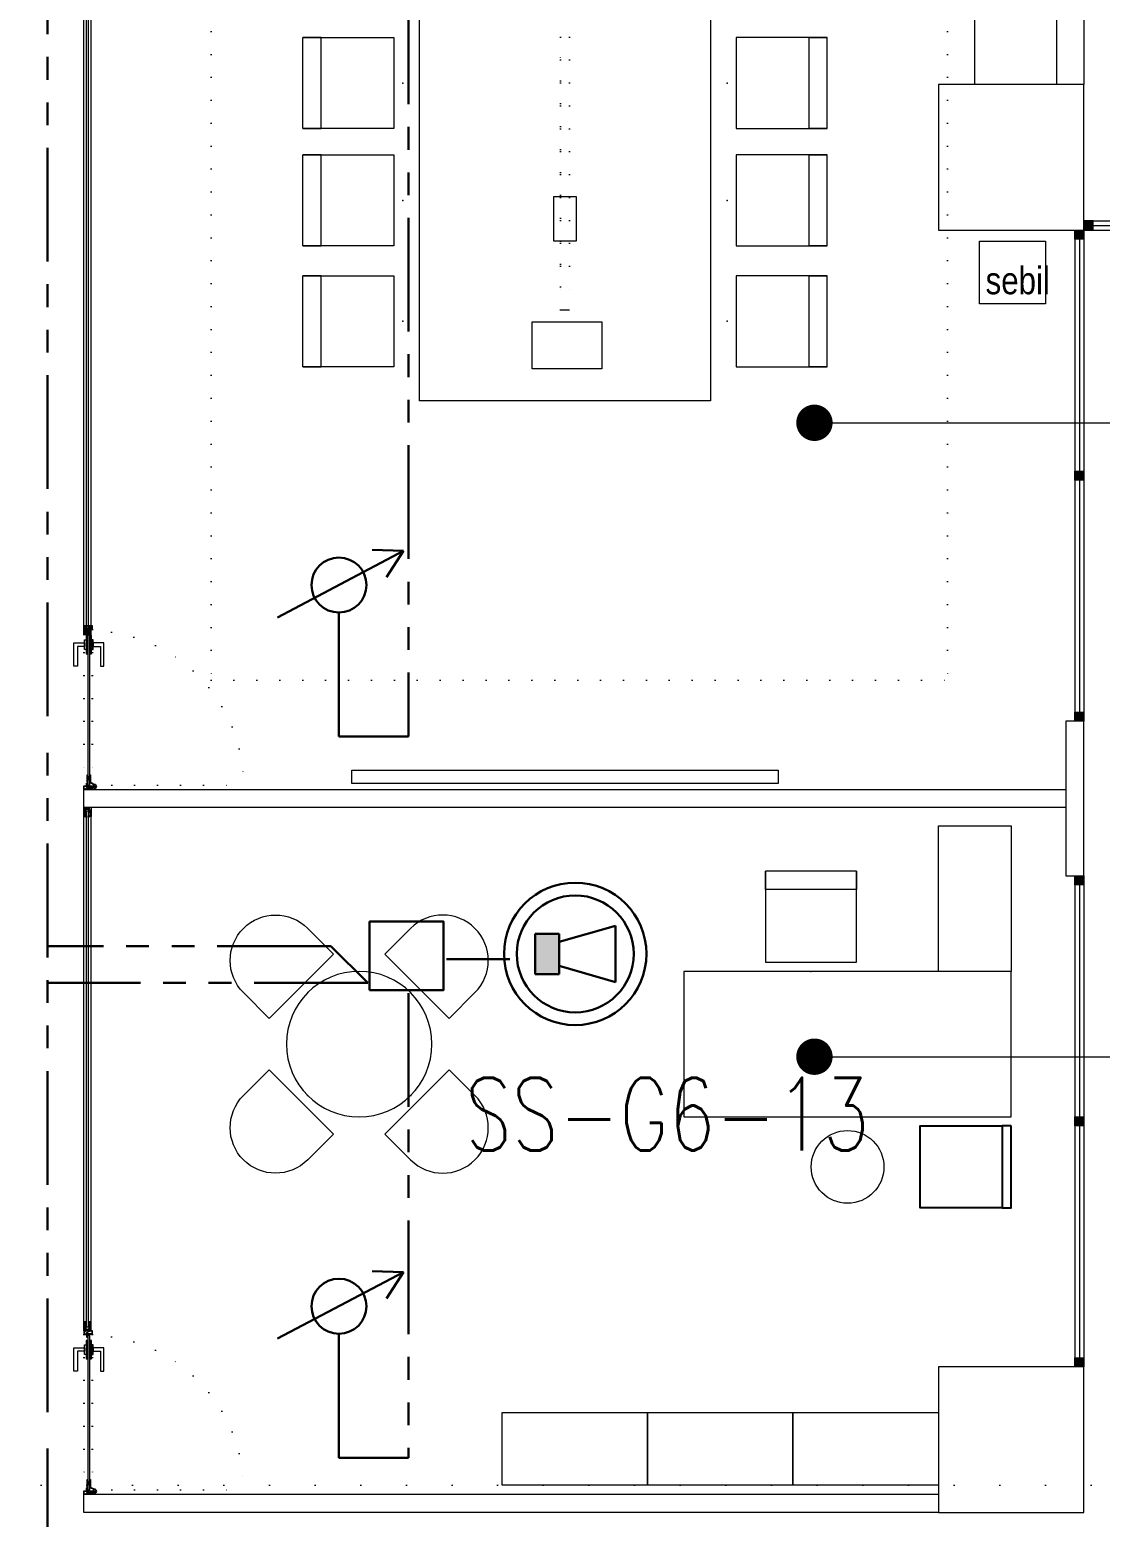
# Model space of a CAD drawing. Header units: metres. Extents: x -13545 to 152404, y -11890 to 28436.
# Drawn here: x 85202 to 85791, y 5682 to 6500 of the extents above; entities that cross this region are included whole.
import ezdxf

# ---------------------------------------------------------------- set-up
doc = ezdxf.new("R2010")
doc.units = ezdxf.units.M
doc.header["$LTSCALE"] = 100
doc.header["$MEASUREMENT"] = 0
for name, pattern in [('DASHDOT', [1, 0.5, -0.25, 0, -0.25]), ('DOT2', [0.125, 0, -0.125]), ('PHANTOM2', [1.25, 0.625, -0.125, 0.125, -0.125, 0.125, -0.125])]:
    doc.linetypes.add(name, pattern=pattern)
doc.layers.get('0').update_dxf_attribs({"color": 9, "lineweight": 9})
for name, color, linetype, lineweight in [('0 @ 1', 9, 'Continuous', 9), ('00', 9, 'Continuous', 9), ('01', 9, 'Continuous', 9), ('05', 9, 'Continuous', 9), ('06C', 9, 'Continuous', 9), ('06D', 9, 'Continuous', 9), ('07K', 8, 'Continuous', 9), ('10', 9, 'Continuous', 9), ('11', 9, 'Continuous', 9), ('15', 9, 'Continuous', 9), ('20', 9, 'DOT2', 9), ('21_mahal200', 9, 'Continuous', 9), ('E-3W ACİL ANONS İÇİN HOPARLÖR (GÖMME) (YANGINA DAYANIKLI)', 7, 'Continuous', 30), ('E-KABLO', 7, 'Continuous', 30), ('E-SES AYAR ANAHTARI', 7, 'Continuous', 30), ('E-YAZI', 7, 'Continuous', 30)]:
    doc.layers.add(name, color=color, linetype=linetype, lineweight=lineweight)
doc.styles.add('ILGAZ', font='txttw.shx')
doc.styles.add('MuuM_TEXT-STANDART', font='ARIALN.TTF')
doc.dimstyles.new('MuuM_DIM200', dxfattribs={"dimscale": 20, "dimtxt": 2, "dimasz": 1, "dimexe": 1, "dimexo": 1, "dimgap": 1, "dimtad": 1, "dimdec": 1, "dimrnd": 0.5, "dimdsep": 46, "dimtxsty": 'MuuM_TEXT-STANDART', "dimblk": 'ARCHTICK', "dimcen": 0, "dimdle": 0.15, "dimclrd": 256, "dimclre": 256, "dimclrt": 256, "dimadec": 0, "dimazin": 0, "dimtfac": 5, "dimtdec": 1, "dimtix": 1, "dimtmove": 2, "dimatfit": 3, "dimldrblk": 'DOT', "dimfxl": 3, "dimfxlon": 1, "dimtolj": 1, "dimlwd": -1, "dimlwe": -1, "dimarcsym": 0})
pattern_1 = [(225, (-604.72494, -2171.82614), (-0.0883883476, 0.0883883476), []), (135, (-604.72494, -2171.82614), (0.0883883476, 0.0883883476), [])]

# ---------------------------------------------------------------- blocks, each defined once
blk = doc.blocks.new('100_SES AYAR ANAHTARI')
at = {"layer": 'E-SES AYAR ANAHTARI', "color": 4}
for p, q in [((1.776, 3.255), (0.915, 3.283)), ((1.776, 3.255), (-1.686, 1.426)), ((1.776, 3.255), (1.312, 2.529)), ((0, 0), (0, 1.561))]:
    blk.add_line(p, q, dxfattribs=at)
blk.add_circle((0, 2.317), 0.756, dxfattribs=at)
blk = doc.blocks.new('100_3W ACİL ANONS İÇİN HOPARLÖR (GÖMME) (YANGINA DAYANIKLI)')
at = {"layer": 'E-3W ACİL ANONS İÇİN HOPARLÖR (GÖMME) (YANGINA DAYANIKLI)', "color": 4}
for p, q in [((-1.58, -0.79), (-1.58, 0.79)), ((-1.58, 0.79), (-0.632, 0.79)), ((-0.632, 0.474), (1.58, 1.106)), ((-0.632, 0.79), (-0.632, -0.79)), ((1.58, -1.106), (1.58, 1.106)), ((-0.632, -0.474), (1.58, -1.106)), ((-0.632, -0.79), (-1.58, -0.79))]:
    blk.add_line(p, q, dxfattribs=at)
at = {"layer": 'E-3W ACİL ANONS İÇİN HOPARLÖR (GÖMME) (YANGINA DAYANIKLI)', "color": 3}
for radius in [2.796, 2.296]:
    blk.add_circle((0, 0), radius, dxfattribs=at)
at = {"layer": 'E-3W ACİL ANONS İÇİN HOPARLÖR (GÖMME) (YANGINA DAYANIKLI)', "color": 4}
blk.add_solid([(-1.58, 0.79), (-0.632, 0.79), (-1.58, -0.79), (-0.632, -0.79)], dxfattribs=at)
blk = doc.blocks.new('p-kolon_80x80')
blk.add_lwpolyline([(-40, -40), (40, -40), (40, 40), (-40, 40)], close=True)
blk = doc.blocks.new('1.Bod.Ara.Sitatik Elk')
at = {"layer": '01'}
for p in [(1600, -2200), (1600, -2905)]:
    blk.add_blockref('p-kolon_80x80', p, dxfattribs=at)
blk = doc.blocks.new('p-strahle-alüminyumdoğramaprofili')
at = {"layer": '10'}
h = blk.add_hatch(dxfattribs=at)
h.set_pattern_fill('NET', color=256, angle=315, style=0)
h.set_pattern_definition(pattern_1)
h.paths.add_polyline_path([(-4.62, 2.65), (-4.68, 2.65), (-4.72, 2.75), (-4.72, 2.8), (-4.69, 2.8), (-4.69, 2.92), (-4.98, 2.92), (-4.98, 2.8), (-4.95, 2.8), (-4.99, 2.65), (-5.08, 2.66), (-5.25, 2.28), (-5.14, 2.28), (-5.14, 2.33), (-4.98, 2.52, 0.2599), (-4.9, 2.28), (-4.66, 2.28, 0.382682)])
h.paths.add_polyline_path([(-4.86, 2.52), (-4.67, 2.52, -2.16717)], flags=16)
h = blk.add_hatch(dxfattribs=at)
h.set_pattern_fill('NET', color=256, angle=315, style=0)
h.set_pattern_definition(pattern_1)
h.paths.add_polyline_path([(-4.62, 0.88), (-4.68, 0.88), (-4.72, 0.77), (-4.72, 0.73), (-4.69, 0.73), (-4.69, 0.6), (-4.98, 0.6), (-4.98, 0.73), (-4.95, 0.73), (-4.99, 0.88), (-5.08, 0.87), (-5.25, 1.24), (-5.14, 1.24), (-5.14, 1.2), (-4.98, 1.01, -0.2599), (-4.9, 1.24), (-4.66, 1.24, -0.382682)])
h.paths.add_polyline_path([(-4.86, 1), (-4.67, 1, 2.16717)], flags=16)
h = blk.add_hatch(dxfattribs=at)
h.set_pattern_fill('NET', color=256, angle=315, style=0)
h.set_pattern_definition([(225, (-608.45214, -2173.53612), (-0.0883883476, 0.0883883476), []), (135, (-608.45214, -2173.53612), (0.0883883476, 0.0883883476), [])])
h.paths.add_polyline_path([(-3.45, 2.28), (-3.45, 2.57), (-4.49, 2.57), (-4.49, 2.28)])
h = blk.add_hatch(dxfattribs=at)
h.set_pattern_fill('NET', color=256, angle=315, style=0)
h.set_pattern_definition([(225, (-608.45214, -2180.04526), (-0.0883883476, 0.0883883476), []), (135, (-608.45214, -2180.04526), (0.0883883476, 0.0883883476), [])])
h.paths.add_polyline_path([(-3.45, 0.93), (-3.45, 1.24), (-4.49, 1.24), (-4.49, 0.93)])
h = blk.add_hatch(dxfattribs=at)
h.set_pattern_fill('NET', color=256, angle=315, style=0)
h.set_pattern_definition([(225, (-629.50454, -2177.58922), (-0.0883883476, 0.0883883476), []), (135, (-629.50454, -2177.58922), (0.0883883476, 0.0883883476), [])])
h.paths.add_polyline_path([(0, 0.68), (0, 1.75), (-0.18, 1.75), (-0.18, 0.68)])
for points in [[(-5.08, 2.66), (-5.25, 2.28)], [(-5.09, 0.88), (-5.25, 1.24)], [(-4.98, 2.52), (-5.14, 2.33), (-5.14, 2.28)], [(-4.98, 1.01), (-5.14, 1.2), (-5.14, 1.24)], [(-4.92, 3.6), (-4.92, 3.16), (-4.61, 3.16), (-4.61, 2.87), (-4.52, 2.87), (-4.62, 2.65), (-4.68, 2.65), (-4.72, 2.75), (-4.72, 2.8), (-4.69, 2.8), (-4.69, 3.05), (-4.98, 3.05), (-4.98, 2.8), (-4.95, 2.8), (-4.99, 2.65), (-5.08, 2.66), (-5.07, 3.76), (-0.11, 3.76)], [(-4.69, 2.92), (-4.98, 2.92)], [(-4.71, 0.6), (-4.98, 0.6)], [(-2.83, 0.2), (-2.67, 0.2), (-2.67, -0.04), (-4.87, -0.04), (-4.87, 0.19), (-4.57, 0.19), (-4.57, 0.73), (-2.67, 0.73)], [(-4.52, 2.87), (-4.49, 2.87), (-4.49, 2.26)], [(-4.49, 0.93), (-4.49, 0.93), (-4.49, 1.26)], [(-3.45, 2.26), (-3.45, 2.57)], [(-3.45, 1.26), (-3.45, 0.93)], [(-2.08, 0.93), (-2.08, 2.57)], [(-0.18, 0.68), (0, 0.68), (0, 1.75)], [(-0.18, 1.75), (0, 1.75)]]:
    blk.add_lwpolyline(points, dxfattribs=at)
for points in [[(-0.18, 2.74), (-0.18, 2.21), (0, 2.21), (0, 2.08), (-0.18, 2.08), (-0.18, 0.43), (0, 0.43), (0, 0), (-0.12, 0), (-0.12, -0.24), (-5.09, -0.24), (-5.09, 0.88), (-4.98, 0.88), (-4.94, 0.7), (-4.99, 0.7), (-4.99, 0.33), (-4.71, 0.33), (-4.71, 0.88), (-4.56, 0.88), (-4.52, 0.93), (-1.28, 0.93), (-1.2, 1.22), (-0.9, 1.22), (-0.9, 0.62), (-0.58, 0.62), (-0.58, 2.74)], [(-2.03, 0.78), (-1.35, 0.78), (-1.35, 0.08), (-1.28, 0.04), (-1.28, -0.04), (-2.09, -0.04), (-2.09, 0.1), (-2.03, 0.15)]]:
    blk.add_lwpolyline(points, close=True, dxfattribs=at)
for points in [[(-0.57, 3.26), (-0.57, 3.62), (-4.89, 3.62), (-4.89, 3.65, 0.561743), (-4.97, 3.66, 0.595966), (-4.92, 3.6, -2.204878)], [(-4.67, 2.52), (-4.86, 2.52, 1)], [(-4.67, 1), (-4.86, 1, -1)], [(-4.61, 2.87), (-4.49, 3.45, -0.833203), (-4.18, 3.44, -0.447088)], [(-4.49, 2.57), (-1.23, 2.57, -0.414214), (-0.9, 2.25), (-0.9, 1.22)], [(-4.18, 3.44), (-4.18, 2.99, 0.414214), (-4.07, 2.89), (-0.82, 2.89), (-0.82, 3.62)], [(-2.67, 0.73), (-2.67, 0.32), (-2.83, 0.32, 1), (-2.83, 0.2, -1)], [(-0.11, 3.76), (-0.11, 3.62), (-0.45, 3.62), (-0.45, 3.14, -1), (-0.66, 3.14)], [(-0.66, 3.14, -0.305404), (-0.57, 3.26, -5.773092)]]:
    blk.add_lwpolyline(points, format="xyb", dxfattribs=at)
for centre, radius, start, end in [((-4.73, 2.47), 0.253, 168.66756, 234.12581), ((-4.73, 1.06), 0.253, 125.87419, 191.33244), ((-4.77, 2.44), 0.125, 139.54015, 40.45985), ((-4.77, 1.08), 0.125, 319.54015, 220.45985), ((-4.84, 2.48), 0.273, 305.97376, 36.42893), ((-4.84, 1.04), 0.273, 323.57107, 54.02624)]:
    blk.add_arc(centre, radius, start, end, dxfattribs=at)
blk = doc.blocks.new('*U327')
at = {"layer": '06D'}
for points in [[(4.95, 4), (802.62, 4)], [(4.95, 0), (802.61, 0)]]:
    blk.add_lwpolyline(points, dxfattribs=at)
at = {"layer": '15'}
for points in [[(1.96, 2.5), (805.61, 2.5)], [(805.61, 1.5), (1.96, 1.5)]]:
    blk.add_lwpolyline(points, dxfattribs=at)
at = {"layer": '0 @ 1', "linetype": 'Continuous', "xscale": -1}
blk.add_blockref('p-strahle-alüminyumdoğramaprofili', (-0.12, 0.24), dxfattribs=at)
at = {"layer": '0 @ 1', "linetype": 'Continuous'}
blk.add_blockref('p-strahle-alüminyumdoğramaprofili', (807.69, 0.24), dxfattribs=at)
blk = doc.blocks.new('_ArchTick')
at = {"color": 0, "linetype": 'ByBlock', "const_width": 0.15}
blk.add_lwpolyline([(-0.5, -0.5), (0.5, 0.5)], dxfattribs=at)
blk = doc.blocks.new('_Dot')
at = {"color": 0, "linetype": 'ByBlock', "lineweight": -2}
blk.add_line((-0.5, 0), (-1, 0), dxfattribs=at)
at = {"color": 0, "linetype": 'ByBlock', "const_width": 0.5}
blk.add_lwpolyline([(-0.25, 0, 1), (0.25, 0, 1)], format="xyb", close=True, dxfattribs=at)
blk = doc.blocks.new('prf-10x10')
blk.add_lwpolyline([(-5, -5), (5, -5), (5, 5), (-5, 5)], close=True)
at = {"color": 255}
blk.add_solid([(-5, -5), (5, -5), (-5, 5), (5, 5)], dxfattribs=at)
at = {"layer": '10'}
blk.add_point((0, 0), dxfattribs=at)
blk = doc.blocks.new('p-dog-ser-620')
at = {"layer": '06D'}
for points in [[(-620, 5), (-5, 5)], [(-620, 0), (-5, 0)]]:
    blk.add_lwpolyline(points, dxfattribs=at)
at = {"layer": '15'}
blk.add_lwpolyline([(-620, 2.5), (-5, 2.5)], dxfattribs=at)
at = {"layer": '10', "xscale": 0.5, "yscale": 0.5, "rotation": 90}
for p in [(-617.5, 2.5), (-460, 2.5), (-305, 2.5), (-155, 2.5), (-2.5, 2.5)]:
    blk.add_blockref('prf-10x10', p, dxfattribs=at)
blk = doc.blocks.new('p-dog-ser-270')
at = {"layer": '06D'}
for points in [[(-5, -5), (-5, -270)], [(0, -5), (0, -270)]]:
    blk.add_lwpolyline(points, dxfattribs=at)
at = {"layer": '15'}
blk.add_lwpolyline([(-2.5, -5), (-2.5, -270)], dxfattribs=at)
at = {"layer": '10', "xscale": -0.5, "yscale": 0.5, "rotation": 270}
for p in [(-2.5, -2.5), (-2.5, -135), (-2.5, -267.5)]:
    blk.add_blockref('prf-10x10', p, dxfattribs=at)
blk = doc.blocks.new('g-kapı kolu-p')
for points in [[(11.85, 8.21), (-0.95, 8.21), (-0.95, 2.41), (0.95, 2.41), (0.95, 6.31), (11.85, 6.31), (11.85, 8.21)], [(11.85, -8.21), (-0.95, -8.21), (-0.95, -2.41), (0.95, -2.41), (0.95, -6.31), (11.85, -6.31), (11.85, -8.21)]]:
    blk.add_lwpolyline(points)
for points in [[(-5, 0.5), (5, 0.5), (5, 1.5), (-5, 1.5)], [(-2.65, 1.5), (2.65, 1.5), (2.65, 2.41), (-2.65, 2.41)], [(-5, -1.5), (5, -1.5), (5, -0.5), (-5, -0.5)], [(-2.65, -1.5), (2.65, -1.5), (2.65, -2.41), (-2.65, -2.41)]]:
    blk.add_lwpolyline(points, close=True)
blk = doc.blocks.new('k-cambölme-kapı-p')
at = {"layer": '10'}
h = blk.add_hatch(dxfattribs=at)
h.set_pattern_fill('NET', color=256, angle=135, style=0)
h.set_pattern_definition([(135, (3753.7029, 560.85184), (-0.0883883476, -0.0883883476), []), (225, (3753.7029, 560.85184), (0.0883883476, -0.0883883476), [])])
h.paths.add_polyline_path([(2.08, -0.06), (2.08, 0.02), (2.07, 0.04), (2.05, 0.07), (2.01, 0.09), (1.98, 0.1), (1.97, 0.1), (1.97, -0.29), (1.94, -0.29), (1.94, -0.43), (1.88, -0.49), (1.67, -0.49), (1.82, -0.29), (1.73, -0.29), (1.53, -0.5), (1.44, -0.5), (1.62, -0.32), (1.62, -0.29), (1.51, -0.29), (1.34, -0.42), (1.32, -0.44), (1.3, -0.48), (1.29, -0.51), (1.26, -0.57), (1.26, -0.31), (1.32, -0.29), (1.23, -0.29), (1.23, -0.53), (1.23, -0.59), (1.24, -0.62), (1.26, -0.64), (3.47, -0.64), (3.47, -0.58), (3.38, -0.35), (3.38, -0.3), (3.42, -0.25), (3.42, -0.2), (3.38, -0.16), (2.73, -0.16), (2.74, -0.2), (2.91, -0.2, -1), (2.91, -0.25)])
h.paths.add_polyline_path([(2.05, -0.18), (2.05, -0.21), (2.08, -0.23), (2.11, -0.24), (2.15, -0.25), (2.95, -0.27), (2.92, -0.29), (2.55, -0.29), (2.54, -0.31), (2.52, -0.33), (2.5, -0.34), (2.48, -0.34), (2.46, -0.34), (2.44, -0.32), (2.42, -0.3), (2.08, -0.3), (1.99, -0.11), (1.99, -0.07), (2.05, -0.07)], flags=16)
h.paths.add_polyline_path([(2.41, -0.34), (2.51, -0.5), (2.08, -0.5), (2.08, -0.34)], flags=16)
h.paths.add_polyline_path([(2.55, -0.33), (2.89, -0.33), (2.94, -0.33), (3.28, -0.34, 0.166992), (3.34, -0.55), (2.72, -0.55), (2.55, -0.36)], flags=16)
h.paths.add_polyline_path([(3.02, -0.22), (3.02, -0.2), (3.33, -0.2, 0.10606), (3.29, -0.33), (3.01, -0.27)], flags=16)
h = blk.add_hatch(dxfattribs=at)
h.set_pattern_fill('NET', color=256, angle=135, style=0)
h.set_pattern_definition([(45, (474.94443, 2280.71206), (0.0883883476, -0.0883883476), []), (315, (474.94443, 2280.71206), (-0.0883883476, -0.0883883476), [])])
h.paths.add_polyline_path([(87.27, -0.16), (87.26, -0.2), (87.09, -0.2, 1), (87.09, -0.25), (87.92, -0.25), (87.92, -0.01), (87.93, 0.03), (87.96, 0.05), (88, 0.07), (88.03, 0.07), (88.03, -0.29), (88.06, -0.29), (88.06, -0.43), (88.12, -0.49), (88.33, -0.49), (88.18, -0.29), (88.27, -0.29), (88.47, -0.5), (88.56, -0.5), (88.38, -0.32), (88.38, -0.29), (88.49, -0.29), (88.66, -0.42), (88.68, -0.44), (88.7, -0.48), (88.71, -0.51), (88.74, -0.57), (88.74, -0.31), (88.68, -0.29), (88.77, -0.29), (88.77, -0.53), (88.77, -0.59), (88.76, -0.62), (88.74, -0.64), (86.53, -0.64), (86.53, -0.58), (86.62, -0.35), (86.62, -0.3), (86.58, -0.25), (86.58, -0.2), (86.62, -0.16)])
h.paths.add_polyline_path([(87.28, -0.55), (87.45, -0.36), (87.45, -0.33), (87.11, -0.33), (87.06, -0.33), (87.03, -0.31), (86.99, -0.27), (86.98, -0.22), (86.98, -0.2), (86.67, -0.2, -0.292264), (86.66, -0.55)], flags=16)
h.paths.add_polyline_path([(87.48, -0.51), (87.59, -0.51), (87.53, -0.43)], flags=16)
h.paths.add_polyline_path([(87.56, -0.4), (87.69, -0.5), (87.92, -0.5), (87.92, -0.34), (87.59, -0.34)], flags=16)
h.paths.add_polyline_path([(87.62, -0.53), (87.71, -0.62), (87.71, -0.53)], flags=16)
for points in [[(1.97, -0.29), (1.97, 2.13), (2.05, 2.13), (2.05, 2.28, 0.414214), (1.89, 2.44), (0.08, 2.44, 0.414214), (0, 2.36), (0, -2.36, 0.414214), (0.08, -2.44), (2.05, -2.44), (2.05, -2.25), (2.05, -2.23), (2.05, -2.23), (2.05, -2.23), (2.05, -2.23), (2.05, -2.23), (2.05, -0.89)], [(88.03, -0.29), (88.03, 2.13), (87.95, 2.13), (87.95, 2.28, -0.414214), (88.11, 2.44), (89.92, 2.44, -0.414214), (90, 2.36), (90, -2.36, -0.414214), (89.92, -2.44), (87.95, -2.44), (87.95, -2.25), (87.95, -2.23), (87.95, -2.23), (87.95, -2.23), (87.95, -2.23), (87.95, -2.23), (87.95, -0.89)], [(1.51, -0.29), (1.34, -0.42), (1.32, -0.44), (1.3, -0.48), (1.29, -0.51), (1.26, -0.57), (1.26, -0.31), (1.32, -0.29), (1.23, -0.29), (1.23, -0.53), (1.23, -0.59), (1.24, -0.62), (1.26, -0.64), (3.47, -0.64), (3.47, -0.58), (3.38, -0.35), (3.38, -0.3), (3.42, -0.25), (3.42, -0.2), (3.38, -0.16), (2.73, -0.16), (2.74, -0.2), (2.91, -0.2, -1), (2.91, -0.25, -1)], [(88.49, -0.29), (88.66, -0.42), (88.68, -0.44), (88.7, -0.48), (88.71, -0.51), (88.74, -0.57), (88.74, -0.31), (88.68, -0.29), (88.77, -0.29), (88.77, -0.53), (88.77, -0.59), (88.76, -0.62), (88.74, -0.64), (86.53, -0.64), (86.53, -0.58), (86.62, -0.35), (86.62, -0.3), (86.58, -0.25), (86.58, -0.2), (86.62, -0.16), (87.27, -0.16), (87.26, -0.2), (87.09, -0.2, 1), (87.09, -0.25, 1)], [(86.66, -0.55), (87.28, -0.55), (87.45, -0.36), (87.45, -0.33), (87.11, -0.33), (87.06, -0.33), (87.03, -0.31), (86.99, -0.27), (86.98, -0.22), (86.98, -0.2), (86.67, -0.2, 1)]]:
    blk.add_lwpolyline(points, format="xyb", dxfattribs=at)
for points in [[(1.82, 2.27), (0.16, 2.27), (0.16, 2.03), (0.38, 2.03), (0.38, 1.92), (0.22, 1.92), (0.22, 1.16), (0.35, 1.16), (0.35, -0.41), (0.22, -0.41), (0.22, -1.23), (0.36, -1.23), (0.36, -1.38), (0.16, -1.38), (0.16, -2.24), (1.82, -2.24), (1.82, -1.72), (1.62, -1.72), (1.62, -1.58), (1.82, -1.58), (1.82, -1.37), (1.61, -1.37), (1.61, -1.24), (1.74, -1.24), (1.74, -0.85), (1.06, -0.85), (1.06, -0.13), (1.5, -0.13), (1.5, 1.92), (1.57, 2.03), (1.82, 2.03), (1.82, 2.27)], [(0.69, 3.63), (0.69, 2.44)], [(0.69, 2.27), (0.69, -0.24), (1.06, -0.24)], [(1.06, 2.44), (1.06, 2.86)], [(1.06, -0.13), (1.06, 2.27)], [(1.5, 1.92), (1.06, 1.92)], [(1.17, 1.92), (1.17, -0.13)], [(2.91, -0.25), (2.08, -0.06), (2.08, 0.02), (2.07, 0.04), (2.05, 0.07), (2.01, 0.09), (1.98, 0.1), (1.97, 0.1)], [(3.84, 0.88), (2.63, 3.22)], [(4.07, 1.27), (2.67, 3.99)], [(8.14, 0.88), (8.14, 1.27), (4.07, 1.27)], [(5.3, 0.88), (5.3, -0.16)], [(5.5, 1.27), (5.77, 0.97), (5.77, 0.88)], [(5.59, 0.88), (5.59, -0.16)], [(6.76, 1.27), (6.49, 0.97), (6.49, 0.88)], [(6.67, 0.88), (6.67, -0.16)], [(6.96, 0.88), (6.96, -0.16)], [(87.09, -0.25), (87.92, -0.25), (87.92, -0.01), (87.93, 0.03), (87.96, 0.05), (88, 0.07), (88.03, 0.07)], [(88.18, 2.27), (89.84, 2.27), (89.84, 2.03), (89.62, 2.03), (89.62, 1.92), (89.78, 1.92), (89.78, 1.16), (89.65, 1.16), (89.65, -0.41), (89.78, -0.41), (89.78, -1.23), (89.64, -1.23), (89.64, -1.38), (89.84, -1.38), (89.84, -2.24), (88.18, -2.24), (88.18, -1.72), (88.38, -1.72), (88.38, -1.58), (88.18, -1.58), (88.18, -1.37), (88.39, -1.37), (88.39, -1.24), (88.26, -1.24), (88.26, -0.85), (88.94, -0.85), (88.94, -0.13), (88.5, -0.13), (88.5, 1.92), (88.43, 2.03), (88.18, 2.03), (88.18, 2.27)], [(2.05, -0.89), (3.59, -0.89), (3.59, -0.64), (1.23, -0.64), (1.23, -0.29), (1.97, -0.29)], [(1.62, -0.29), (1.62, -0.32), (1.44, -0.5), (1.53, -0.5), (1.73, -0.29)], [(1.82, -0.29), (1.67, -0.49), (1.88, -0.49), (1.94, -0.43), (1.94, -0.29)], [(3.34, -0.55), (2.72, -0.55), (2.55, -0.36), (2.55, -0.33), (2.89, -0.33), (2.94, -0.33)], [(3.28, -0.34), (3.28, -0.34), (2.94, -0.33)], [(3.01, -0.27), (3.02, -0.22), (3.02, -0.2), (3.33, -0.2)], [(3.01, -0.27), (3.29, -0.33), (3.29, -0.33)], [(4.06, -0.16), (4.06, -0.55), (8.14, -0.55)], [(8.14, -0.55), (8.14, -0.16)], [(87.95, -0.89), (86.41, -0.89), (86.41, -0.64), (88.77, -0.64), (88.77, -0.29), (88.03, -0.29)], [(87.59, -0.51), (87.53, -0.43), (87.48, -0.51), (87.59, -0.51)], [(88.18, -0.29), (88.33, -0.49), (88.12, -0.49), (88.06, -0.43), (88.06, -0.29)], [(88.38, -0.29), (88.38, -0.32), (88.56, -0.5), (88.47, -0.5), (88.27, -0.29)]]:
    blk.add_lwpolyline(points, dxfattribs=at)
at = {"layer": '10', "linetype": 'DASHDOT', "ltscale": 0.05}
for points in [[(3.22, 3.63), (0.2, 3.63)], [(1.71, 2.14), (1.71, 4.9)], [(6.13, 1.44), (6.13, -0.55)]]:
    blk.add_lwpolyline(points, dxfattribs=at)
at = {"layer": '10'}
for points in [[(1.99, -0.07), (2.05, -0.07), (2.05, -0.18), (2.05, -0.21), (2.08, -0.23), (2.11, -0.24), (2.15, -0.25), (2.95, -0.27), (2.92, -0.29), (2.55, -0.29), (2.54, -0.31), (2.52, -0.33), (2.5, -0.34), (2.48, -0.34), (2.46, -0.34), (2.44, -0.32), (2.42, -0.3), (2.08, -0.3), (1.99, -0.11)], [(2.08, -0.5), (2.08, -0.34), (2.41, -0.34), (2.51, -0.5), (2.51, -0.5)], [(87.92, -0.5), (87.92, -0.34), (87.59, -0.34), (87.56, -0.4), (87.69, -0.5)], [(87.62, -0.53), (87.71, -0.53), (87.71, -0.62)]]:
    blk.add_lwpolyline(points, close=True, dxfattribs=at)
blk.add_circle((1.71, 3.65), 1.02, dxfattribs=at)
for centre, start, end in [((3.6, -0.37), 176.14303, 214.06492), ((3.6, -0.37), 148.89788, 173.11441), ((86.4, -0.37), 325.93508, 31.10212)]:
    blk.add_arc(centre, 0.322, start, end, dxfattribs=at)
at = {"layer": '15', "linetype": 'DOT2'}
blk.add_lwpolyline([(2.48, 0.36), (2.48, 85.36)], dxfattribs=at)
at = {"layer": '15'}
blk.add_lwpolyline([(2.58, 0.88), (87.42, 0.88), (87.52, 0.78), (87.52, -0.05), (87.42, -0.16), (2.58, -0.16), (2.58, -0.16), (2.48, -0.05), (2.48, 0.78), (2.58, 0.88)], dxfattribs=at)
at = {"layer": '15', "linetype": 'DOT2'}
blk.add_arc((2.48, 0.36), 85.04, 0, 90, dxfattribs=at)
at = {"layer": '20'}
for p, q in [((87.95, 2.43), (2.05, 2.43)), ((87.95, 2.13), (2.05, 2.13)), ((87.95, -2.23), (2.05, -2.23)), ((87.95, -2.44), (2.05, -2.44))]:
    blk.add_line(p, q, dxfattribs=at)
at = {"layer": '06C', "xscale": -1}
blk.add_blockref('g-kapı kolu-p', (79.64, 0.38), dxfattribs=at)
blk = doc.blocks.new('*U324')
at = {"layer": '06D'}
for points in [[(4.95, 4), (282.62, 4)], [(4.95, 0), (282.61, 0)]]:
    blk.add_lwpolyline(points, dxfattribs=at)
at = {"layer": '15'}
for points in [[(1.96, 2.5), (285.61, 2.5)], [(285.61, 1.5), (1.96, 1.5)]]:
    blk.add_lwpolyline(points, dxfattribs=at)
at = {"layer": '0 @ 1', "linetype": 'Continuous', "xscale": -1}
blk.add_blockref('p-strahle-alüminyumdoğramaprofili', (-0.12, 0.24), dxfattribs=at)
at = {"layer": '0 @ 1', "linetype": 'Continuous'}
blk.add_blockref('p-strahle-alüminyumdoğramaprofili', (287.69, 0.24), dxfattribs=at)
blk = doc.blocks.new('m-vw-sandalye-02')
at = {"lineweight": -3, "ltscale": 0.5}
for points in [[(-22.5, 0), (-22.5, -5), (22.5, -5), (22.5, 0)], [(-22.5, -5), (22.5, -5), (22.5, -50), (-22.5, -50)]]:
    blk.add_lwpolyline(points, close=True, dxfattribs=at)
blk = doc.blocks.new('p-sandalye-03')
for points in [[(-5, -25.14), (-5, 24.86), (-55, 24.86), (-55, -25.14), (-5, -25.14)], [(-55, 24.86), (-45, 24.86), (-45, -25.14), (-55, -25.14)]]:
    blk.add_lwpolyline(points)
blk.add_point((0, -0.14))
blk = doc.blocks.new('p-ofis modülü-02-s')
blk.add_lwpolyline([(-182, -2), (-102, -2), (-102, -182), (-182, -182)], close=True)
blk.add_lwpolyline([(-102, -2), (-102, -42), (-22, -42), (-22, -2), (-102, -2)])
at = {"xscale": -0.9999999999999998, "rotation": 359.9999999981877}
blk.add_blockref('p-sandalye-03', (-102, -112), dxfattribs=at)
blk = doc.blocks.new('p-sehpa')
at = {"layer": '05'}
blk.add_circle((0, 0), 20, dxfattribs=at)
blk = doc.blocks.new('p-sandalye-01')
blk.add_lwpolyline([(-5, -25), (-5, -25), (-25, -25, -1), (-25, 25), (-5, 25), (-5, 25)], format="xyb", close=True)
blk.add_point((0, 0.11))
blk = doc.blocks.new('gr-p-birim eleman yuv')
blk.add_circle((0, 0), 0.5)
blk = doc.blocks.new('p-masa-yuvarlak-4lü')
at = {"rotation": 270}
blk.add_blockref('p-sandalye-01', (0, 40), dxfattribs=at)
at = {"xscale": 80, "yscale": 80, "zscale": 80}
blk.add_blockref('gr-p-birim eleman yuv', (0, 0), dxfattribs=at)
blk.add_blockref('p-sandalye-01', (-40, 0))
at = {"xscale": -1}
blk.add_blockref('p-sandalye-01', (40, 0), dxfattribs=at)
at = {"xscale": -1, "rotation": 270}
blk.add_blockref('p-sandalye-01', (0, -40), dxfattribs=at)
blk = doc.blocks.new('gr-p-birim')
blk.add_lwpolyline([(-0.5, -0.5), (0.5, -0.5), (0.5, 0.5), (-0.5, 0.5)], close=True)
blk = doc.blocks.new('1.Bod.Ara.Mimari Elk')
for p, q in [((1580, -2160), (1580, -1655)), ((1625, -2160), (1580, -2160))]:
    blk.add_line(p, q)
at = {"color": 2}
blk.add_line((1352.16, -2283.86), (1357.16, -2283.86), dxfattribs=at)
for points in [[(1274.66, -1783.86), (1434.66, -1783.86), (1434.66, -2333.86), (1274.66, -2333.86)], [(1348.53, -2221.61), (1360.78, -2221.61), (1360.78, -2246.1), (1348.53, -2246.1)], [(1582.48, -2246.04), (1618.8, -2246.04), (1618.8, -2280.49), (1582.48, -2280.49)], [(1336.59, -2290.35), (1374.95, -2290.35), (1374.95, -2316.24), (1336.59, -2316.24)], [(1237.48, -2536.9), (1471.83, -2536.9), (1471.83, -2544.27), (1237.48, -2544.27)]]:
    blk.add_lwpolyline(points, close=True)
at = {"layer": '00', "color": 2, "linetype": 'DOT2'}
for p, q in [((1160, -1715), (1160, -2487.5)), ((1565, -1715), (1565, -2487.5)), ((1352.16, -2133.86), (1352.16, -2283.86)), ((1160, -2487.5), (1565, -2487.5))]:
    blk.add_line(p, q, dxfattribs=at)
at = {"layer": '00'}
blk.add_lwpolyline([(1625, -2160), (1625, -1640), (1640, -1640), (1640, -2160)], close=True, dxfattribs=at)
at = {"layer": '00', "color": 2, "linetype": 'DOT2'}
blk.add_lwpolyline([(1352.16, -2133.86), (1357.16, -2133.86), (1357.16, -2283.86), (1352.16, -2283.86)], close=True, dxfattribs=at)
at = {"layer": '11'}
for points in [[(1630, -2595), (1640, -2595), (1640, -2510), (1630, -2510)], [(1630, -2557.5), (1090, -2557.5), (1090, -2547.5), (1630, -2547.5)], [(1090, -2935), (1560, -2935), (1560, -2945), (1090, -2945)]]:
    blk.add_lwpolyline(points, close=True, dxfattribs=at)
at = {"layer": '20', "ltscale": 2}
blk.add_line((1920, -2930), (860, -2930), dxfattribs=at)
at = {"linetype": 'Continuous', "rotation": 90.00000000000001}
for name, p in [('*U327', (1094, -2462.59)), ('*U324', (1094, -2845.07))]:
    blk.add_blockref(name, p, dxfattribs=at)
for p in [(1640, -2240), (1640, -2595)]:
    blk.add_blockref('p-dog-ser-270', p)
at = {"layer": '05', "extrusion": (0, 0, -1), "zscale": -1}
for name, p, rotation in [('p-sandalye-03', (-1265.5, -2159.29), 180), ('p-sandalye-03', (-1265.5, -2223.85), 180), ('p-sandalye-03', (-1265.5, -2290.29), 180), ('p-ofis modülü-02-s', (-1602, -2545.5), 90.00000000000001)]:
    blk.add_blockref(name, p, dxfattribs=dict(at, rotation=rotation))
at = {"layer": '05', "extrusion": (0, 0, -1), "xscale": -1, "zscale": -1}
for name, p, rotation in [('p-sandalye-03', (-1443.81, -2159.29), 180), ('p-sandalye-03', (-1443.81, -2223.85), 180), ('p-sandalye-03', (-1443.81, -2290.29), 180), ('m-vw-sandalye-02', (-1600, -2755), 90)]:
    blk.add_blockref(name, p, dxfattribs=dict(at, rotation=rotation))
at = {"layer": '05', "color": 1, "xscale": -1, "rotation": 315}
blk.add_blockref('p-masa-yuvarlak-4lü', (1241.46, -2687.5), dxfattribs=at)
at = {"layer": '05', "rotation": 180}
blk.add_blockref('p-sehpa', (1510, -2755), dxfattribs=at)
at = {"layer": '05', "xscale": -40, "yscale": 80, "rotation": 90}
for p in [(1360, -2910), (1440, -2910), (1520, -2910)]:
    blk.add_blockref('gr-p-birim', p, dxfattribs=at)
at = {"layer": '07K', "xscale": -1, "rotation": 270}
for p in [(1092.44, -2547.58), (1092.44, -2935.08)]:
    blk.add_blockref('k-cambölme-kapı-p', p, dxfattribs=at)
at = {"layer": '10'}
blk.add_blockref('p-dog-ser-620', (2260, -2240), dxfattribs=at)
at = {"style": 'MuuM_TEXT-STANDART'}
blk.add_text('sebil', height=15, dxfattribs=at).set_placement((1585.92, -2275.26))
at = {"layer": '21_mahal200'}
for points in [[(1491.79, -2345.94), (1792.51, -2345.94)], [(1491.79, -2694.43), (1792.51, -2694.43)]]:
    blk.add_leader(points, dimstyle='MuuM_DIM200', override={"dimasz": 1, "dimfxl": 10}, dxfattribs=at)

msp = doc.modelspace()

# ---------------------------------------------------------------- linework, layer by layer
at = {"layer": 'E-KABLO', "color": 6, "linetype": 'PHANTOM2'}
for p, q in [((85212.16, 6122.69), (85212.16, 7015.19)), ((85212.16, 5740.19), (85212.16, 6102.69)), ((85368.01, 5996.25), (85212.16, 5996.25)), ((85388.32, 5976.25), (85368.01, 5996.25)), ((85388.32, 5976.25), (85212.16, 5976.25)), ((85212.16, 5287.69), (85212.16, 5720.19))]:
    msp.add_line(p, q, dxfattribs=at)
at = {"layer": 'E-KABLO', "color": 3, "linetype": 'PHANTOM2'}
for p, q in [((85410.78, 6521.7), (85410.78, 6111.53)), ((85372.49, 6148.53), (85372.49, 6111.53)), ((85410.78, 6111.53), (85372.49, 6111.53)), ((85410.78, 5970.51), (85410.78, 5715.03)), ((85372.49, 5752.04), (85372.49, 5715.03)), ((85410.78, 5715.03), (85372.49, 5715.03))]:
    msp.add_line(p, q, dxfattribs=at)
at = {"layer": 'E-KABLO', "color": 5, "linetype": 'PHANTOM2'}
msp.add_line((85431.65, 5989.27), (85466.42, 5989.27), dxfattribs=at)
at = {"layer": 'E-YAZI', "color": 3, "linetype": 'Continuous', "ltscale": 100}
msp.add_lwpolyline([(85389.33, 5972.2), (85430, 5972.2), (85430, 6009.81), (85389.33, 6009.81)], close=True, dxfattribs=at)

# ---------------------------------------------------------------- block references
for name in ['1.Bod.Ara.Mimari Elk', '1.Bod.Ara.Sitatik Elk']:
    msp.add_blockref(name, (84142.16, 8630))
at = {"layer": 'E-3W ACİL ANONS İÇİN HOPARLÖR (GÖMME) (YANGINA DAYANIKLI)', "xscale": 14, "yscale": 14, "zscale": 14}
msp.add_blockref('100_3W ACİL ANONS İÇİN HOPARLÖR (GÖMME) (YANGINA DAYANIKLI)', (85502.42, 5992.08), dxfattribs=at)
at = {"layer": 'E-SES AYAR ANAHTARI', "xscale": 20, "yscale": 20, "zscale": 20}
for p in [(85372.49, 6148.53), (85372.49, 5752.04)]:
    msp.add_blockref('100_SES AYAR ANAHTARI', p, dxfattribs=at)

# ---------------------------------------------------------------- texts
at = {"layer": 'E-YAZI', "color": 3, "style": 'ILGAZ', "width": 0.75}
msp.add_text('SS-G6-13', height=40, dxfattribs=at).set_placement((85441.88, 5883.96))

doc.saveas('drawing.dxf')
